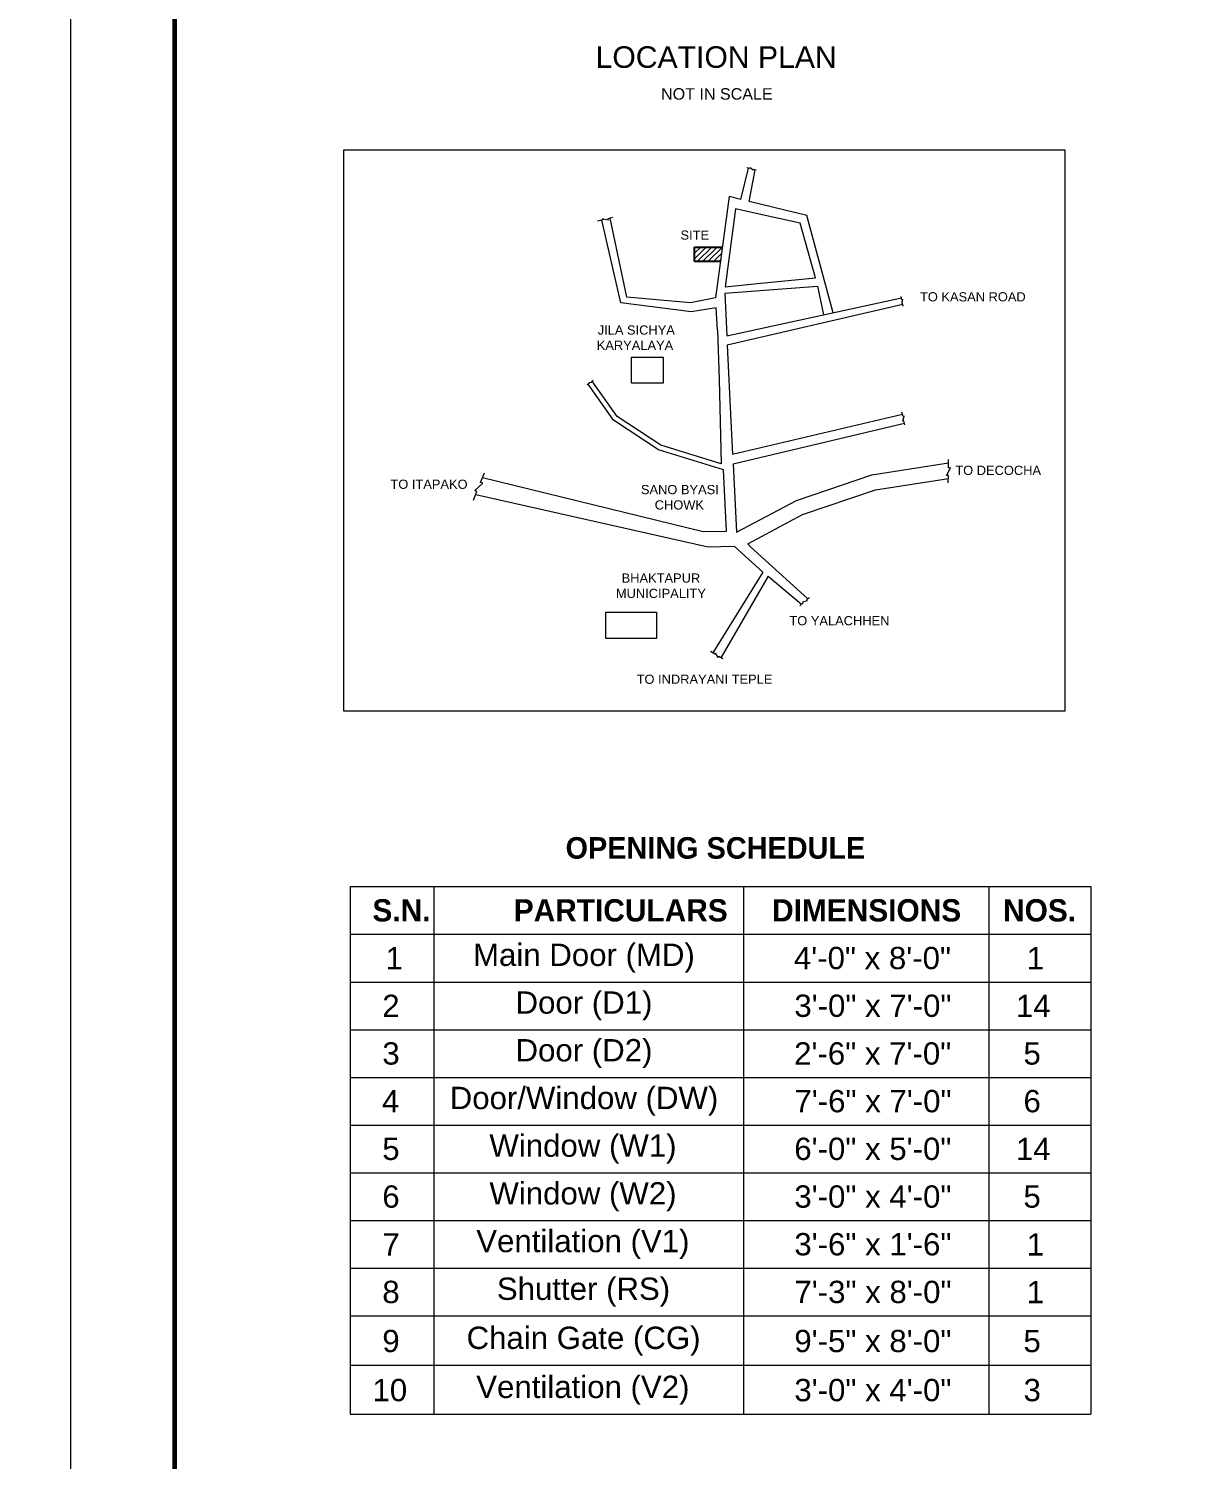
# Model space of a CAD drawing. Header units: inches. Extents: x -12071822 to 12321209, y -1222525 to 1319227.
# Drawn here: x 128466 to 129049, y 36911 to 37628 of the extents above; entities that cross this region are included whole.
import ezdxf

# ---------------------------------------------------------------- set-up
doc = ezdxf.new("R2010")
doc.units = ezdxf.units.IN
doc.header["$MEASUREMENT"] = 0
for name, color, linetype, lineweight in [('BORDER', 7, 'Continuous', 60), ('DIM', 6, 'Continuous', 9), ('SITE BOUNDARY', 1, 'Continuous', 30), ('TEXT', 255, 'Continuous', 35), ('Window', 3, 'Continuous', 0), ('Windows', 151, 'Continuous', 15)]:
    doc.layers.add(name, color=color, linetype=linetype, lineweight=lineweight)
doc.styles.get("Standard").update_dxf_attribs({"font": 'arial.ttf'})

msp = doc.modelspace()

# ---------------------------------------------------------------- hatches: boundary and pattern name
at = {"layer": 'Windows', "transparency": 33554687}
h = msp.add_hatch(dxfattribs=at)
h.set_pattern_fill('ANSI31', color=256, scale=15.36)
h.set_pattern_definition([(45, (161.7686, 19292.1122), (-1.35764502, 1.35764502), [])])
h.paths.add_polyline_path([(128813.67, 37518.69), (128799.8, 37518.69), (128799.8, 37511.39), (128812.69, 37511.39)])

# ---------------------------------------------------------------- linework, layer by layer
at = {"layer": 'BORDER'}
msp.add_lwpolyline([(131602.37, 38291.59), (131602.37, 36200.74), (128539.53, 36200.74), (128539.53, 38291.59)], close=True, dxfattribs=at)
at = {"layer": 'DIM'}
for p, q in [((128627.25, 37198.3), (128998.12, 37198.3)), ((128627.25, 37198.3), (128627.25, 37150.51)), ((128669.26, 37198.3), (128669.26, 37150.51)), ((128824.27, 37198.3), (128824.27, 37150.51)), ((128947.14, 37198.3), (128947.14, 37150.51)), ((128998.12, 37198.3), (128998.12, 37150.51)), ((128627.25, 37174.41), (128998.12, 37174.41)), ((128627.25, 37150.51), (128627.25, 36934.07)), ((128627.25, 37150.51), (128998.12, 37150.51)), ((128669.26, 37150.51), (128669.26, 36934.07)), ((128824.27, 37150.51), (128824.27, 36934.07)), ((128947.14, 37150.51), (128947.14, 36934.07)), ((128998.12, 37150.51), (128998.12, 36934.07)), ((128627.25, 37126.61), (128998.12, 37126.61)), ((128627.25, 37102.72), (128998.12, 37102.72)), ((128627.25, 37078.82), (128998.12, 37078.82)), ((128627.25, 37054.92), (128998.12, 37054.92)), ((128627.25, 37031.02), (128998.12, 37031.02)), ((128627.25, 37007.13), (128998.12, 37007.13)), ((128627.25, 36983.23), (128998.12, 36983.23)), ((128627.25, 36958.65), (128998.12, 36958.65)), ((128627.25, 36934.07), (128998.12, 36934.07))]:
    msp.add_line(p, q, dxfattribs=at)
at = {"layer": 'SITE BOUNDARY'}
msp.add_circle((130143.63, 37296.4), 2461.59, dxfattribs=at)
at = {"layer": 'Window'}
msp.add_lwpolyline([(131654.37, 38343.59), (131654.37, 36148.74), (128487.53, 36148.74), (128487.53, 38343.59)], close=True, dxfattribs=at)
at = {"layer": 'Windows'}
for p, q in [((128822.97, 37542.53), (128826.69, 37558.24)), ((128827.54, 37558.02), (128825.84, 37558.46)), ((128827.12, 37541.53), (128830.13, 37557.35)), ((128827.65, 37558.43), (128827.54, 37558.02)), ((128829.07, 37557.19), (128827.65, 37558.43)), ((128829.17, 37557.6), (128829.07, 37557.19)), ((128830.67, 37557.21), (128829.17, 37557.6)), ((128753.77, 37532.29), (128751.15, 37531.67)), ((128753.62, 37532.91), (128753.77, 37532.29)), ((128756.42, 37532.25), (128753.62, 37532.91)), ((128758.59, 37533.43), (128756.28, 37532.88)), ((128756.28, 37532.88), (128756.42, 37532.25)), ((128903.53, 37492.26), (128903.14, 37493.98)), ((128903.49, 37490.53), (128903.94, 37492.36)), ((128903.9, 37490.62), (128903.49, 37490.53)), ((128903.94, 37492.36), (128903.53, 37492.26)), ((128904.25, 37489.11), (128903.9, 37490.62)), ((128749.01, 37451.89), (128748.07, 37451.18)), ((128748.07, 37451.18), (128748.26, 37450.93)), ((128747.05, 37450.41), (128745.98, 37449.61)), ((128748.26, 37450.93), (128746.85, 37450.67)), ((128746.85, 37450.67), (128747.05, 37450.41)), ((128818.82, 37414.95), (128903.83, 37435.01)), ((128819.06, 37410.19), (128904.88, 37430.44)), ((128904.11, 37433.8), (128903.6, 37436.02)), ((128904.06, 37431.56), (128904.64, 37433.92)), ((128904.59, 37431.68), (128904.06, 37431.56)), ((128904.64, 37433.92), (128904.11, 37433.8)), ((128905.04, 37429.73), (128904.59, 37431.68)), ((128925.86, 37404.25), (128927.85, 37408.15)), ((128926.88, 37408.16), (128926.92, 37412.26)), ((128927.85, 37408.15), (128926.88, 37408.16)), ((128692.62, 37400.82), (128694.52, 37405.62)), ((128693.77, 37400.37), (128692.62, 37400.82)), ((128926.83, 37404.24), (128925.86, 37404.25)), ((128926.8, 37400.63), (128926.83, 37404.24)), ((128689.14, 37391.98), (128690.81, 37396.22)), ((128689.67, 37396.67), (128693.77, 37400.37)), ((128690.81, 37396.22), (128689.67, 37396.67)), ((128827.71, 37368.61), (128856.51, 37342.48)), ((128836.63, 37353.79), (128812.89, 37312.97)), ((128836.63, 37353.79), (128853.34, 37339.76)), ((128854.17, 37340.47), (128852.49, 37339.03)), ((128856.11, 37341.45), (128853.82, 37340.87)), ((128853.82, 37340.87), (128854.17, 37340.47)), ((128857.25, 37343.12), (128855.77, 37341.85)), ((128855.77, 37341.85), (128856.11, 37341.45)), ((128809.89, 37314.82), (128807.75, 37316.14)), ((128810.2, 37315.33), (128809.89, 37314.82)), ((128811.62, 37313.04), (128810.2, 37315.33)), ((128811.94, 37313.55), (128811.62, 37313.04)), ((128813.83, 37312.39), (128811.94, 37313.55))]:
    msp.add_line(p, q, dxfattribs=at)
at = {"layer": 'Windows', "lineweight": -2}
for p, q in [((128799.8, 37511.39), (128799.8, 37518.69)), ((128799.8, 37518.69), (128813.67, 37518.69)), ((128812.69, 37511.39), (128799.8, 37511.39))]:
    msp.add_line(p, q, dxfattribs=at)
at = {"layer": 'Windows'}
for points in [[(128624.12, 37567.43), (128985.14, 37567.43), (128985.14, 37286.24), (128624.12, 37286.24)], [(128768.16, 37463.49), (128784.03, 37463.49), (128784.03, 37450.55), (128768.16, 37450.55)], [(128755.32, 37335.73), (128780.67, 37335.73), (128780.67, 37322.65), (128755.32, 37322.65)]]:
    msp.add_lwpolyline(points, close=True, dxfattribs=at)
for points in [[(128822.97, 37542.53), (128817.05, 37543.97), (128810.27, 37493.25), (128797.75, 37490.73), (128765.87, 37493.62), (128757.43, 37533.15)], [(128820.31, 37537.82), (128815.02, 37498.8), (128831.23, 37500.4)], [(128833.62, 37534.88), (128820.31, 37537.82)], [(128869.13, 37485.8), (128855.9, 37534.56), (128827.12, 37541.53)], [(128811.16, 37477.13), (128810.55, 37488.34), (128798.08, 37486.2), (128762.83, 37490.75), (128753.28, 37532.17)], [(128831.23, 37500.4), (128860.27, 37503.27), (128852.57, 37530.71), (128833.62, 37534.88)], [(128814.94, 37495.67), (128861.22, 37499.15), (128864.35, 37484.76)], [(128814.94, 37495.67), (128815.92, 37474.26)], [(128815.92, 37474.26), (128903.31, 37493.22)], [(128904.08, 37489.87), (128816.02, 37469.54), (128817.97, 37431.46)], [(128811.16, 37477.13), (128812.07, 37452.36), (128813.04, 37410.03), (128782.82, 37419.49), (128761.02, 37433.88), (128748.54, 37451.54)], [(128693.57, 37403.22), (128804.08, 37376.28), (128815.73, 37376.43), (128814.19, 37407.02), (128781.72, 37417.17), (128759.23, 37432.02), (128746.51, 37450.01)], [(128817.97, 37431.46), (128818.82, 37414.95)], [(128819.06, 37410.19), (128820.82, 37375.84), (128850.71, 37391.81), (128888.45, 37404.63), (128926.9, 37410.57)], [(128827.71, 37368.61), (128826.45, 37370.08), (128853.79, 37384.69), (128890.29, 37397.09), (128926.82, 37402.74)], [(128690.21, 37394.7), (128806.6, 37368.49), (128819.63, 37368.93), (128833.87, 37355.83), (128808.82, 37315.48)]]:
    msp.add_lwpolyline(points, dxfattribs=at)

# ---------------------------------------------------------------- texts
at = {"layer": 'DIM', "char_height": 11.178, "attachment_point": 4}
for s, width, insert in [('\\pi2.42037;{\\fCentury Gothic|b1|i0|c0|p34;S.N.}', 31.8625, (128636.05, 37186.35)), ('\\pi28.58633;{\\fCentury Gothic|b1|i0|c0|p34;PARTICULARS}', 152.8734, (128680.65, 37186.35)), ('\\pi8.15993;{\\fCentury Gothic|b1|i0|c0|p34;DIMENSIONS}', 108.2667, (128830.4, 37186.35)), ('\\pi-1.45127;{\\fCentury Gothic|b1|i0|c0|p34;NOS.}', 31.8625, (128955.66, 37186.35)), ('\\pi13.87254;1', 31.8625, (128631.17, 37162.46)), ('\\pi21.77046;Main Door (MD)', 152.8734, (128667.08, 37162.46)), ('\\pi15.26197;4\'-0" x 8\'-0"', 108.2667, (128834.22, 37162.46)), ('\\pi13.87254;1', 31.8625, (128952.18, 37162.46)), ('\\pi12.22939;2', 31.8625, (128631.17, 37138.56)), ('\\pi43.04755;Door (D1)', 152.8734, (128667.08, 37138.56)), ('\\pi15.49072;3\'-0" x 7\'-0"', 108.2667, (128834.22, 37138.56)), ('\\pi8.47416;14', 31.8625, (128952.18, 37138.56)), ('\\pi43.04755;Door (D2)', 152.8734, (128667.08, 37114.66)), ('\\pi12.27132;3', 31.8625, (128631.17, 37114.66)), ('\\pi15.3916;2\'-6" x 7\'-0"', 108.2667, (128834.22, 37114.66)), ('\\pi12.22557;5', 31.8625, (128952.18, 37114.66)), ('\\pi12.06545;4', 31.8625, (128631.17, 37090.77)), ('\\pi10.0816;Door/Window (DW)', 152.8734, (128667.08, 37090.77)), ('\\pi15.53265;7\'-6" x 7\'-0"', 108.2667, (128834.22, 37090.77)), ('\\pi12.24082;6', 31.8625, (128952.18, 37090.77)), ('\\pi12.22557;5', 31.8625, (128631.17, 37066.87)), ('\\pi29.96334;Window (W1)', 152.8734, (128667.08, 37066.87)), ('\\pi15.45641;6\'-0" x 5\'-0"', 108.2667, (128834.22, 37066.87)), ('\\pi8.47416;14', 31.8625, (128952.18, 37066.87)), ('\\pi29.96334;Window (W2)', 152.8734, (128667.08, 37042.97)), ('\\pi12.24082;6', 31.8625, (128631.17, 37042.97)), ('\\pi15.49072;3\'-0" x 4\'-0"', 108.2667, (128834.22, 37042.97)), ('\\pi12.22557;5', 31.8625, (128952.18, 37042.97)), ('\\pi12.31326;7', 31.8625, (128631.17, 37019.08)), ('\\pi23.37168;Ventilation (V1)', 152.8734, (128667.08, 37019.08)), ('\\pi15.49072;3\'-6" x 1\'-6"', 108.2667, (128834.22, 37019.08)), ('\\pi13.87254;1', 31.8625, (128952.18, 37019.08)), ('\\pi12.24845;8', 31.8625, (128631.17, 36995.18)), ('\\pi33.68045;Shutter (RS)', 152.8734, (128667.08, 36995.18)), ('\\pi15.53265;7\'-3" x 8\'-0"', 108.2667, (128834.22, 36995.18)), ('\\pi13.87254;1', 31.8625, (128952.18, 36995.18)), ('\\pi18.52991;Chain Gate (CG)', 152.8734, (128667.08, 36970.6)), ('\\pi12.25607;9', 31.8625, (128631.17, 36970.6)), ('\\pi15.48691;9\'-5" x 8\'-0"', 108.2667, (128834.22, 36970.6)), ('\\pi12.22557;5', 31.8625, (128952.18, 36970.6)), ('10', 31.8625, (128638.5, 36946.02)), ('\\pi23.37168;Ventilation (V2)', 152.8734, (128667.08, 36946.02)), ('\\pi15.49072;3\'-0" x 4\'-0"', 108.2667, (128834.22, 36946.02)), ('\\pi12.27132;3', 31.8625, (128952.18, 36946.02))]:
    msp.add_mtext_dynamic_manual_height_columns(s, width=width, gutter_width=0.0531, heights=[15.93], dxfattribs=dict(at, insert=insert))
at = {"layer": 'TEXT', "attachment_point": 1}
for s, width, gutter_width, heights, insert, char_height in [('\\pi87.83618;LOCATION PLAN', 294.0598, 2.7, [45.45], (128662.36, 37619.29), 10.8), ('\\pi90.20106;NOT IN SCALE', 235.2478, 2.16, [36.36], (128692.77, 37598.3), 5.76), ('\\pi87.26258;SITE', 188.1983, 1.73, [29.09], (128705.45, 37527), 4.608), ('\\pi67.8766;TO KASAN ROAD', 188.1983, 1.73, [29.09], (128844.74, 37496.09), 4.608), ('\\pi73.88178; JILA SICHYA\\P\\pi75.18779;KARYALAYA', 188.1983, 1.73, [29.09], (128675.59, 37479.46), 4.608), ('\\pi72.71092;TO DECOCHA', 188.1983, 1.73, [29.09], (128857.59, 37409.16), 4.608), ('\\pi75.00391;TO ITAPAKO', 188.1983, 1.73, [29.09], (128572.48, 37402.19), 4.608), ('\\pi75.03535;SANO BYASI\\P\\pi81.92849;CHOWK', 188.1983, 1.73, [29.09], (128697.86, 37399.52), 4.608), ('\\pi74.70216;BHAKTAPUR\\P\\pi71.82924;MUNICIPALITY', 188.1983, 1.73, [29.09], (128688.55, 37355.19), 4.608), ('\\pi69.39951;TO YALACHHEN', 188.1983, 1.73, [29.09], (128777.83, 37333.83), 4.608), ('\\pi60.36581;TO INDRAYANI TEPLE', 188.1983, 1.73, [29.09], (128710.39, 37304.51), 4.608), ('\\pi169.70413;{\\fCentury Gothic|b1|i0|c0|p34;OPENING SCHEDULE}', 482.3633, 0.077, [46.18], (128565.46, 37223.1), 10.8)]:
    msp.add_mtext_dynamic_manual_height_columns(s, width=width, gutter_width=gutter_width, heights=heights, dxfattribs=dict(at, insert=insert, char_height=char_height))

doc.saveas('drawing.dxf')
